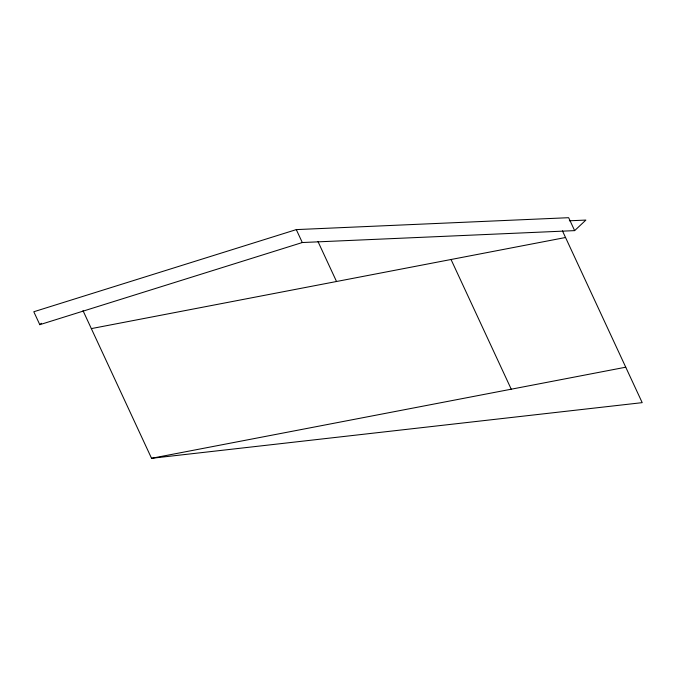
<?xml version="1.0" encoding="UTF-8"?>
<svg xmlns="http://www.w3.org/2000/svg" width="676" height="676" viewBox="0 0 676 676"><rect width="100%" height="100%" fill="white"/><g stroke="black" fill="none" stroke-linecap="round" stroke-linejoin="round"><path stroke-width="1.01" d="M569.369 220.79L585.881 220.072L574.642 230.626L568.643 217.697L296.299 229.603L33.8 311.754L39.8 324.683L41.295 323.272M39.8 324.683L302.299 242.532L574.642 230.626M91.344 328.604L565.542 237.504M82.996 310.63L151.542 458.303L625.748 367.203M151.542 458.303L642.2 402.651L562.44 230.829M451.036 259.5L511.242 389.199M317.965 241.501L336.53 281.495M296.299 229.603L302.299 242.532"/></g></svg>
